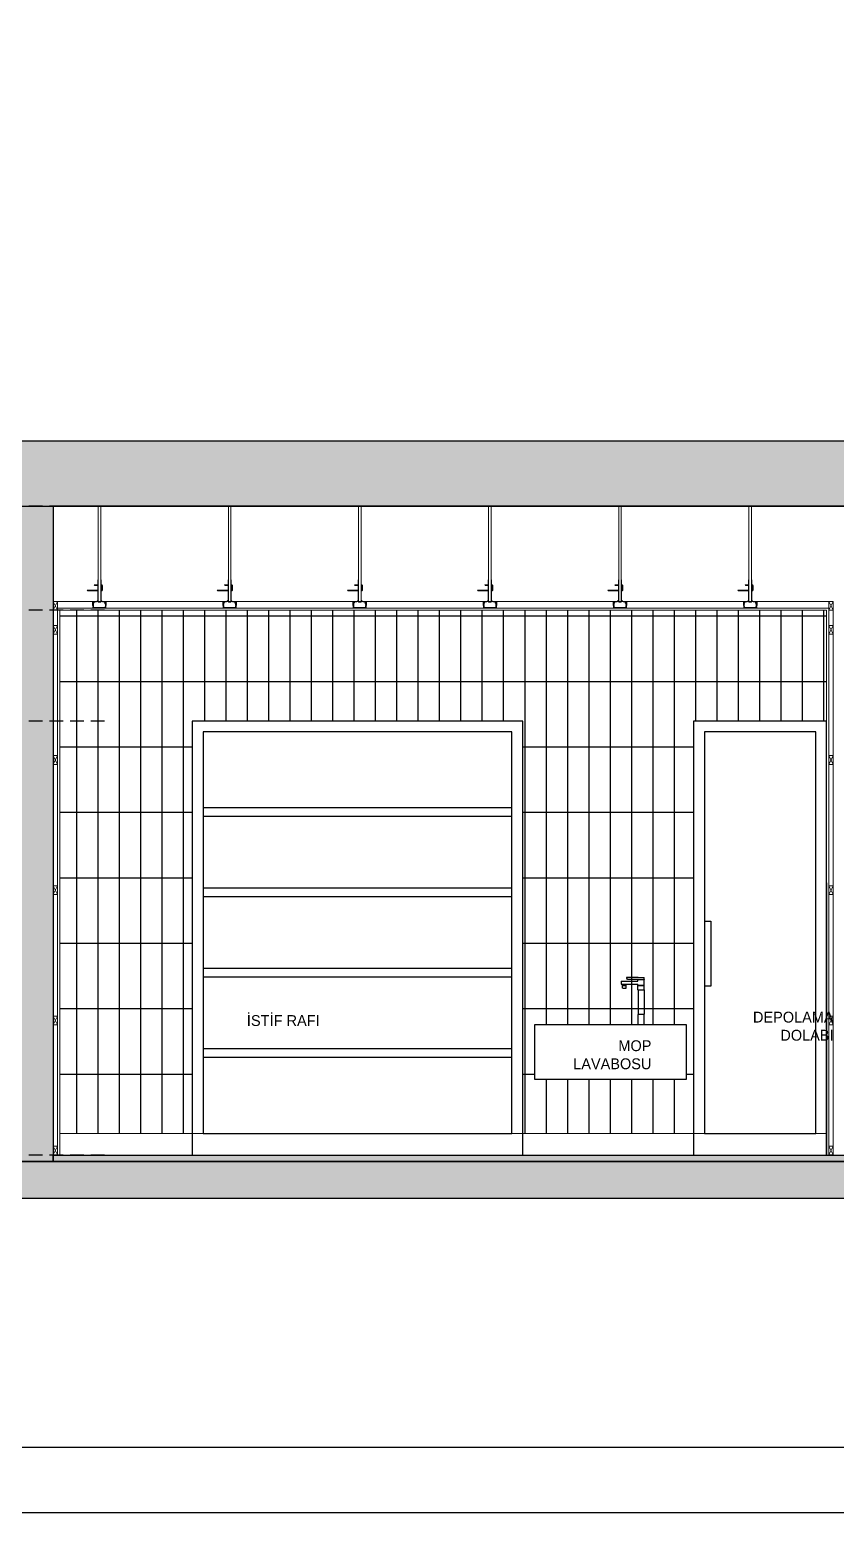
# Model space of a CAD drawing. Header units: millimetres. Extents: x 106699 to 122058, y 158555 to 162844.
# Drawn here: x 107074 to 107446, y 159502 to 160185 of the extents above; entities that cross this region are included whole.
import ezdxf

# ---------------------------------------------------------------- set-up
doc = ezdxf.new("R2010")
doc.units = ezdxf.units.MM
doc.linetypes.add('$0$3+1 daire1$0$HIDDEN', pattern=[9.525, 6.35, -3.175])
for name, color, linetype, lineweight in [('0-LNS-VLG', 9, 'Continuous', 0), ('2-SPS-ALC', 3, 'Continuous', 0), ('300_Z4_STR_F03$0$AUDIT_D_220920114151-103', 251, 'Continuous', 5), ('ahsap kesit on', 40, 'Continuous', 20), ('G-ANNO-SCHD', 231, 'Continuous', 9), ('no3_kutuprofil kesit', 74, 'Continuous', 18), ('no3_yazı tefriş', 152, 'Continuous', 0)]:
    doc.layers.add(name, color=color, linetype=linetype, lineweight=lineweight)
for name, color, linetype in [('2-SPC-STC-AsmaTavan', 3, 'Continuous'), ('300_Z4_STR_F03$0$2-SPS-RCN', 2, 'Continuous'), ('S2000-002 Çizgi', 7, 'Continuous')]:
    doc.layers.add(name, color=color, linetype=linetype)
doc.layers.add('area', color=200, linetype='Continuous', plot=False)
doc.styles.get("Standard").update_dxf_attribs({"font": 'arial.ttf'})

# ---------------------------------------------------------------- blocks, each defined once
blk = doc.blocks.new('Layout1')
at = {"layer": 'area'}
for points in [[(0, 1485), (0, 0), (2100, 0), (2100, 1485)], [(25.54, 1459.46), (25.54, 25.54), (2074.46, 25.54), (2074.46, 1459.46)]]:
    blk.add_lwpolyline(points, close=True, dxfattribs=at)
blk = doc.blocks.new('*U66')
at = {"layer": '2-SPS-ALC'}
h = blk.add_hatch(color=256, dxfattribs=at)
h.dxf.hatch_style = 1
edge = h.paths.add_edge_path()
edge.add_arc((2.7, 2.4), 0.1, 0, 180, ccw=False)
edge.add_line((2.8, 2.4), (2.8, 2.26))
edge.add_arc((2.78, 2.26), 0.025, -60, 0, ccw=False)
edge.add_arc((2.9, 2.04), 0.225, 120, 240)
edge.add_arc((2.78, 1.82), 0.025, 0, 60, ccw=False)
edge.add_line((2.8, 1.82), (2.8, 1.59))
edge.add_arc((2.78, 1.59), 0.025, 300, 360, ccw=False)
edge.add_arc((2.9, 1.37), 0.225, 120, 240)
edge.add_arc((2.78, 1.15), 0.025, 0, 60, ccw=False)
edge.add_line((2.8, 1.15), (2.8, 0.92))
edge.add_arc((2.78, 0.92), 0.025, -60, 0, ccw=False)
edge.add_arc((2.9, 0.7), 0.225, 120, 240)
edge.add_arc((2.78, 0.48), 0.025, 0, 60, ccw=False)
edge.add_line((2.8, 0.48), (2.8, 0.23))
edge.add_arc((2.78, 0.23), 0.025, -90, 0, ccw=False)
edge.add_line((2.78, 0.2), (2.21, 0.2))
edge.add_arc((2.21, 0.23), 0.025, 214.38843, 270, ccw=False)
edge.add_arc((2.01, 0.08), 0.225, 34.38843, 90)
edge.add_line((2.01, 0.31), (1.66, 0.31))
edge.add_arc((1.66, 0.08), 0.225, 90, 145.61157)
edge.add_arc((1.45, 0.23), 0.025, 270, 325.61157, ccw=False)
edge.add_line((1.45, 0.2), (0.22, 0.2))
edge.add_arc((0.22, 0.23), 0.025, 210, 270, ccw=False)
edge.add_arc((0, 0.1), 0.225, 30, 150)
edge.add_arc((-0.22, 0.23), 0.025, 270, 330, ccw=False)
edge.add_line((-0.22, 0.2), (-1.45, 0.2))
edge.add_arc((-1.45, 0.23), 0.025, 214.38843, 270, ccw=False)
edge.add_arc((-1.66, 0.08), 0.225, 34.38843, 90)
edge.add_line((-1.66, 0.31), (-2.01, 0.31))
edge.add_arc((-2.01, 0.08), 0.225, 90, 145.61157)
edge.add_arc((-2.21, 0.23), 0.025, 270, 325.61157, ccw=False)
edge.add_line((-2.21, 0.2), (-2.78, 0.2))
edge.add_arc((-2.78, 0.23), 0.025, 180, 270, ccw=False)
edge.add_line((-2.8, 0.23), (-2.8, 0.48))
edge.add_arc((-2.78, 0.48), 0.025, 120, 180, ccw=False)
edge.add_arc((-2.9, 0.7), 0.225, 300, 420)
edge.add_arc((-2.78, 0.92), 0.025, 180, 240, ccw=False)
edge.add_line((-2.8, 0.92), (-2.8, 1.15))
edge.add_arc((-2.78, 1.15), 0.025, 120, 180, ccw=False)
edge.add_arc((-2.9, 1.37), 0.225, 300, 420)
edge.add_arc((-2.78, 1.59), 0.025, 180, 240, ccw=False)
edge.add_line((-2.8, 1.59), (-2.8, 1.82))
edge.add_arc((-2.78, 1.82), 0.025, 120, 180, ccw=False)
edge.add_arc((-2.9, 2.04), 0.225, 300, 420)
edge.add_arc((-2.78, 2.26), 0.025, 180, 240, ccw=False)
edge.add_line((-2.8, 2.26), (-2.8, 2.4))
edge.add_arc((-2.7, 2.4), 0.1, 0, 180, ccw=False)
edge.add_line((-2.6, 2.4), (-2.4, 2.4))
edge.add_arc((-2.7, 2.4), 0.3, 0, 180)
edge.add_line((-3, 2.4), (-3, 2.26))
edge.add_arc((-2.78, 2.26), 0.225, 180, 240)
edge.add_arc((-2.9, 2.04), 0.025, -60, 60, ccw=False)
edge.add_arc((-2.78, 1.82), 0.225, 120, 180)
edge.add_line((-3, 1.82), (-3, 1.59))
edge.add_arc((-2.78, 1.59), 0.225, 180, 240)
edge.add_arc((-2.9, 1.37), 0.025, -60, 60, ccw=False)
edge.add_arc((-2.78, 1.15), 0.225, 120, 180)
edge.add_line((-3, 1.15), (-3, 0.92))
edge.add_arc((-2.78, 0.92), 0.225, 180, 240)
edge.add_arc((-2.9, 0.7), 0.025, -60, 60, ccw=False)
edge.add_arc((-2.78, 0.48), 0.225, 120, 180)
edge.add_line((-3, 0.48), (-3, 0.23))
edge.add_arc((-2.78, 0.23), 0.225, 180, 270)
edge.add_line((-2.78, 0), (-2.21, 0))
edge.add_arc((-2.21, 0.23), 0.225, 270, 325.61157)
edge.add_arc((-2.01, 0.08), 0.025, 90, 145.61157, ccw=False)
edge.add_line((-2.01, 0.11), (-1.66, 0.11))
edge.add_arc((-1.66, 0.08), 0.025, 34.38843, 90, ccw=False)
edge.add_arc((-1.45, 0.23), 0.225, 214.38843, 270)
edge.add_line((-1.45, 0), (-0.22, 0))
edge.add_arc((-0.22, 0.23), 0.225, 270, 330)
edge.add_arc((0, 0.1), 0.025, 30, 150, ccw=False)
edge.add_arc((0.22, 0.23), 0.225, 210, 270)
edge.add_line((0.22, 0), (1.45, 0))
edge.add_arc((1.45, 0.23), 0.225, 270, 325.61157)
edge.add_arc((1.66, 0.08), 0.025, 90, 145.61157, ccw=False)
edge.add_line((1.66, 0.11), (2.01, 0.11))
edge.add_arc((2.01, 0.08), 0.025, 34.38843, 90, ccw=False)
edge.add_arc((2.21, 0.23), 0.225, 214.38843, 270)
edge.add_line((2.21, 0), (2.78, 0))
edge.add_arc((2.78, 0.23), 0.225, 270, 360)
edge.add_line((3, 0.23), (3, 0.48))
edge.add_arc((2.78, 0.48), 0.225, 360, 420)
edge.add_arc((2.9, 0.7), 0.025, 120, 240, ccw=False)
edge.add_arc((2.78, 0.92), 0.225, 300, 360)
edge.add_line((3, 0.92), (3, 1.15))
edge.add_arc((2.78, 1.15), 0.225, 0, 60)
edge.add_arc((2.9, 1.37), 0.025, 120, 240, ccw=False)
edge.add_arc((2.78, 1.59), 0.225, 300, 360)
edge.add_line((3, 1.59), (3, 1.82))
edge.add_arc((2.78, 1.82), 0.225, 360, 420)
edge.add_arc((2.9, 2.04), 0.025, 120, 240, ccw=False)
edge.add_arc((2.78, 2.26), 0.225, 300, 360)
edge.add_line((3, 2.26), (3, 2.4))
edge.add_arc((2.7, 2.4), 0.3, 360, 540)
edge.add_arc((2.5, 2.4), 0.1, 180, 360)
at = {"layer": '0-LNS-VLG'}
for p, q in [((-0.58, 46.94), (-0.58, 2.73)), ((0.58, 46.94), (0.58, 2.73)), ((-0.73, 13.03), (-0.62, 13.03)), ((-0.62, 13.03), (-0.58, 13.03)), ((0.58, 13.03), (0.63, 13.03)), ((0.63, 13.03), (0.73, 13.03)), ((-1.5, 2.86), (-1.5, 2.96)), ((-0.73, 3.97), (-0.62, 3.97)), ((-0.58, 2.73), (0.58, 2.73)), ((0.73, 3.97), (0.63, 3.97)), ((1.5, 2.86), (1.5, 2.96))]:
    blk.add_line(p, q, dxfattribs=at)
for points in [[(-0.73, 7.95), (-5.43, 7.95), (-5.67, 8.2), (-0.73, 8.2)], [(-0.73, 10.7), (-2.37, 10.7), (-2.13, 10.45), (-0.73, 10.45)]]:
    blk.add_lwpolyline(points, dxfattribs=at)
for points in [[(-3.05, 2.73), (-3.05, 1.15), (-3.15, 1.15), (-3.15, 2.73), (-3.15, 2.75, -0.414214), (-2.95, 2.95), (-1.59, 2.95, 0.102435), (-1.43, 2.98, 0.277557), (-0.73, 3.97), (-0.73, 13.03)], [(-0.62, 13.03), (-0.62, 3.97, -0.279244), (-1.39, 2.89, -0.102435), (-1.59, 2.85), (-2.95, 2.85, 0.414214), (-3.05, 2.75), (-3.05, 2.73)], [(0.63, 13.03), (0.63, 3.97, 0.279244), (1.39, 2.89, 0.102435), (1.59, 2.85), (2.95, 2.85, -0.414214), (3.05, 2.75), (3.05, 2.73), (3.05, 1.15), (3.15, 1.15), (3.15, 2.73), (3.15, 2.75, 0.414214), (2.95, 2.95), (1.59, 2.95, -0.102435), (1.43, 2.98, -0.277557), (0.73, 3.97), (0.73, 13.03)], [(0.73, 7.95), (0.83, 7.95, 0.414214), (1.33, 8.45), (1.33, 10.2, 0.414214), (0.83, 10.7), (0.73, 10.7)], [(0.73, 8.2), (0.83, 8.2, 0.414214), (1.08, 8.45), (1.08, 10.2, 0.414214), (0.83, 10.45), (0.73, 10.45)]]:
    blk.add_lwpolyline(points, format="xyb", dxfattribs=at)
at = {"layer": '2-SPS-ALC'}
blk.add_lwpolyline([(2.6, 2.4, -1), (2.8, 2.4), (2.8, 2.26, -0.267949), (2.79, 2.23, 0.57735), (2.79, 1.85, -0.267949), (2.8, 1.82), (2.8, 1.59, -0.267949), (2.79, 1.56, 0.57735), (2.79, 1.18, -0.267949), (2.8, 1.15), (2.8, 0.92, -0.267949), (2.79, 0.89, 0.57735), (2.79, 0.51, -0.267949), (2.8, 0.48), (2.8, 0.23, -0.414214), (2.78, 0.2), (2.21, 0.2, -0.247529), (2.19, 0.21, 0.247529), (2.01, 0.31), (1.66, 0.31, 0.247529), (1.47, 0.21, -0.247529), (1.45, 0.2), (0.22, 0.2, -0.267949), (0.19, 0.21, 0.57735), (-0.19, 0.21, -0.267949), (-0.22, 0.2), (-1.45, 0.2, -0.247529), (-1.47, 0.21, 0.247529), (-1.66, 0.31), (-2.01, 0.31, 0.247529), (-2.19, 0.21, -0.247529), (-2.21, 0.2), (-2.78, 0.2, -0.414214), (-2.8, 0.23), (-2.8, 0.48, -0.267949), (-2.79, 0.51, 0.57735), (-2.79, 0.89, -0.267949), (-2.8, 0.92), (-2.8, 1.15, -0.267949), (-2.79, 1.18, 0.57735), (-2.79, 1.56, -0.267949), (-2.8, 1.59), (-2.8, 1.82, -0.267949), (-2.79, 1.85, 0.57735), (-2.79, 2.23, -0.267949), (-2.8, 2.26), (-2.8, 2.4, -1), (-2.6, 2.4), (-2.4, 2.4, 1), (-3, 2.4), (-3, 2.26, 0.267949), (-2.89, 2.06, -0.57735), (-2.89, 2.02, 0.267949), (-3, 1.82), (-3, 1.59, 0.267949), (-2.89, 1.39, -0.57735), (-2.89, 1.35, 0.267949), (-3, 1.15), (-3, 0.92, 0.267949), (-2.89, 0.72, -0.57735), (-2.89, 0.68, 0.267949), (-3, 0.48), (-3, 0.23, 0.414214), (-2.78, 0), (-2.21, 0, 0.247529), (-2.03, 0.1, -0.247529), (-2.01, 0.11), (-1.66, 0.11, -0.247529), (-1.64, 0.1, 0.247529), (-1.45, 0), (-0.22, 0, 0.267949), (-0.02, 0.11, -0.57735), (0.02, 0.11, 0.267949), (0.22, 0), (1.45, 0, 0.247529), (1.64, 0.1, -0.247529), (1.66, 0.11), (2.01, 0.11, -0.247529), (2.03, 0.1, 0.247529), (2.21, 0), (2.78, 0, 0.414214), (3, 0.23), (3, 0.48, 0.267949), (2.89, 0.68, -0.57735), (2.89, 0.72, 0.267949), (3, 0.92), (3, 1.15, 0.267949), (2.89, 1.35, -0.57735), (2.89, 1.39, 0.267949), (3, 1.59), (3, 1.82, 0.267949), (2.89, 2.02, -0.57735), (2.89, 2.06, 0.267949), (3, 2.26), (3, 2.4, 1), (2.4, 2.4, 1)], format="xyb", close=True, dxfattribs=at)

msp = doc.modelspace()

# ---------------------------------------------------------------- hatches: boundary and pattern name
at = {"layer": '300_Z4_STR_F03$0$AUDIT_D_220920114151-103', "true_color": 0x303030}
h = msp.add_hatch(color=250, dxfattribs=at)
h.dxf.hatch_style = 1
h.paths.add_polyline_path([(107053.39, 159965.32), (108224.03, 159965.32), (108224.51, 159965.32), (108710.88, 159965.32), (108710.88, 159995.32), (107053.39, 159995.32)])
h.paths.add_polyline_path([(108729.4, 159646.32), (107474.03, 159646.32), (107474.03, 159646.32), (107414.03, 159646.32), (107414.03, 159646.32), (107184.03, 159646.32), (107144.03, 159646.32), (107053.39, 159646.32), (107053.39, 159663.32), (108729.4, 159663.32)])
h.paths.add_polyline_path([(108729.4, 159660.32), (109087.39, 159660.32), (109087.39, 159646.32), (108729.4, 159646.32)])
h = msp.add_hatch(color=250, dxfattribs=at)
h.dxf.hatch_style = 1
h.paths.add_polyline_path([(107084.66, 159965.32), (107084.66, 159663.32), (107053.39, 159663.32), (107053.39, 159965.32)])
at = {"layer": 'S2000-002 Çizgi', "true_color": 0x7a7a7a}
h = msp.add_hatch(dxfattribs=at)
h.set_pattern_fill('LINE', color=8, scale=9.5)
h.set_pattern_definition([(0, (-7412.203, -429.098), (0, 30.1625), [])])
h.paths.add_polyline_path([(107765.68, 159771.82), (107763.18, 159771.82), (107763.18, 159773.82), (107767.18, 159773.82), (107767.18, 159863.82), (107765.68, 159863.82), (107765.68, 159867.82), (107768.17, 159867.82), (107768.17, 159867.82), (107768.17, 159917.37), (107586.22, 159917.37), (107586.22, 159676.32), (107768.19, 159676.32), (107768.18, 159767.82), (107765.68, 159767.82)])
h.paths.add_polyline_path([(107586.22, 159917.37), (107576.22, 159917.37), (107576.22, 159676.32), (107586.22, 159676.32)])
h.paths.add_polyline_path([(107517.94, 159676.32), (107517.94, 159755.82), (107520.02, 159755.82), (107520.02, 159757.52), (107519.72, 159757.82), (107576.22, 159757.82), (107576.22, 159917.37), (107519.02, 159917.37), (107450.02, 159917.37), (107450.02, 159676.32)])
h.paths.add_polyline_path([(107376.54, 159726.32), (107376.54, 159701.32), (107306.54, 159701.32), (107306.54, 159726.32)])
h.paths.add_polyline_path([(107379.84, 159676.32), (107379.84, 159866.32), (107441.19, 159866.32), (107441.19, 159676.32), (107441.22, 159676.32), (107441.19, 159917.37), (107372.19, 159917.37), (107087.66, 159917.37), (107087.66, 159676.32), (107148.69, 159676.32), (107148.69, 159866.32), (107301.09, 159866.32), (107301.09, 159676.32)])
h = msp.add_hatch(dxfattribs=at)
h.set_pattern_fill('LINE', color=8, scale=3.1, angle=90)
h.set_pattern_definition([(90, (-7412.203, -79.098), (-9.8425, 6e-16), [])])
h.paths.add_polyline_path([(107765.68, 159771.82), (107763.18, 159771.82), (107763.18, 159773.82), (107767.18, 159773.82), (107767.18, 159863.82), (107765.68, 159863.82), (107765.68, 159867.82), (107768.17, 159867.82), (107768.17, 159867.82), (107768.17, 159917.37), (107586.22, 159917.37), (107586.22, 159676.32), (107768.19, 159676.32), (107768.18, 159767.82), (107765.68, 159767.82)])
h.paths.add_polyline_path([(107586.22, 159917.37), (107576.22, 159917.37), (107576.22, 159676.32), (107586.22, 159676.32)])
h.paths.add_polyline_path([(107517.94, 159676.32), (107517.94, 159755.82), (107520.02, 159755.82), (107520.02, 159757.52), (107519.72, 159757.82), (107576.22, 159757.82), (107576.22, 159917.37), (107519.02, 159917.37), (107450.02, 159917.37), (107450.02, 159676.32)])
h.paths.add_polyline_path([(107376.54, 159726.32), (107376.54, 159701.32), (107306.54, 159701.32), (107306.54, 159726.32)])
h.paths.add_polyline_path([(107379.84, 159676.32), (107379.84, 159866.32), (107441.19, 159866.32), (107441.19, 159676.32), (107441.22, 159676.32), (107441.19, 159917.37), (107372.19, 159917.37), (107087.66, 159917.37), (107087.66, 159676.32), (107148.69, 159676.32), (107148.69, 159866.32), (107301.09, 159866.32), (107301.09, 159676.32)])
h = msp.add_hatch(color=8, dxfattribs=at)
h.dxf.hatch_style = 1
h.paths.add_polyline_path([(108729.4, 159663.32), (108729.4, 159660.32), (109087.39, 159660.32), (109087.39, 159663.32)])
h.paths.add_polyline_path([(108698.4, 159666.32), (107084.66, 159666.32), (107084.66, 159663.32), (108698.4, 159663.32)])

# ---------------------------------------------------------------- linework, layer by layer
for p, q in [((107346.47, 159746.42, -0.03), (107346.46, 159746.41, -0.03)), ((107346.46, 159746.41, -0.03), (107346.46, 159746.39, -0.03)), ((107346.46, 159746.39, -0.03), (107346.46, 159745.19, -0.03)), ((107346.46, 159745.19, -0.03), (107346.46, 159745.18, -0.03)), ((107346.47, 159745.17, -0.03), (107346.46, 159745.18, -0.03)), ((107346.48, 159746.43, -0.03), (107346.47, 159746.42, -0.03)), ((107346.47, 159745.17, -0.03), (107346.48, 159745.16, -0.03)), ((107346.49, 159746.44, -0.03), (107346.48, 159746.43, -0.03)), ((107346.48, 159745.16, -0.03), (107346.49, 159745.15, -0.03)), ((107346.5, 159746.44, -0.03), (107346.49, 159746.44, -0.03)), ((107346.49, 159745.15, -0.03), (107346.5, 159745.15, -0.03)), ((107346.51, 159746.44, -0.03), (107346.5, 159746.44, -0.03)), ((107346.5, 159745.15, -0.03), (107346.51, 159745.14, -0.03)), ((107346.51, 159746.44, -0.03), (107354.18, 159746.44, -0.03)), ((107346.51, 159745.14, -0.03), (107347.36, 159745.14, -0.03)), ((107347.15, 159744.74, -0.03), (107347.16, 159744.75, -0.03)), ((107347.15, 159744.48, -0.03), (107347.15, 159744.74, -0.03)), ((107347.16, 159744.48, -0.03), (107347.15, 159744.48, -0.03)), ((107347.15, 159744.43, -0.03), (107347.16, 159744.43, -0.03)), ((107347.15, 159743.28, -0.03), (107347.15, 159744.43, -0.03)), ((107347.16, 159744.76, -0.03), (107347.17, 159744.77, -0.03)), ((107347.16, 159744.76, -0.03), (107347.16, 159744.76, -0.03)), ((107347.16, 159744.75, -0.03), (107347.16, 159744.76, -0.03)), ((107347.17, 159744.47, -0.03), (107347.16, 159744.48, -0.03)), ((107347.16, 159744.43, -0.03), (107347.17, 159744.43, -0.03)), ((107347.17, 159744.77, -0.03), (107347.17, 159744.78, -0.03)), ((107347.17, 159744.78, -0.03), (107347.18, 159744.78, -0.03)), ((107347.18, 159744.47, -0.03), (107347.17, 159744.47, -0.03)), ((107347.17, 159744.43, -0.03), (107347.18, 159744.44, -0.03)), ((107347.18, 159744.78, -0.03), (107347.19, 159744.79, -0.03)), ((107347.21, 159744.48, -0.03), (107347.18, 159744.47, -0.03)), ((107347.18, 159744.46, -0.03), (107347.18, 159744.47, -0.03)), ((107347.18, 159744.45, -0.03), (107347.18, 159744.46, -0.03)), ((107347.18, 159744.46, -0.03), (107347.18, 159744.46, -0.03)), ((107347.18, 159744.45, -0.03), (107347.18, 159744.45, -0.03)), ((107347.18, 159744.44, -0.03), (107347.18, 159744.45, -0.03)), ((107347.18, 159744.44, -0.03), (107347.18, 159744.44, -0.03)), ((107347.21, 159744.43, -0.03), (107347.18, 159744.44, -0.03)), ((107347.19, 159744.79, -0.03), (107347.2, 159744.79, -0.03)), ((107347.2, 159744.79, -0.03), (107347.21, 159744.8, -0.03)), ((107347.21, 159744.8, -0.03), (107347.22, 159744.8, -0.03)), ((107347.54, 159744.48, -0.03), (107347.21, 159744.48, -0.03)), ((107347.21, 159744.43, -0.03), (107347.54, 159744.43, -0.03)), ((107347.22, 159744.8, -0.03), (107347.23, 159744.8, -0.03)), ((107347.23, 159744.8, -0.03), (107347.24, 159744.8, -0.03)), ((107347.38, 159744.8, -0.03), (107347.24, 159744.8, -0.03)), ((107347.36, 159745.14, -0.03), (107347.37, 159745.14, -0.03)), ((107347.37, 159745.14, -0.03), (107347.39, 159745.14, -0.03)), ((107347.37, 159745.14, -0.03), (107347.4, 159745.14, -0.03)), ((107347.38, 159744.8, -0.03), (107347.39, 159744.8, -0.03)), ((107347.38, 159744.8, -0.03), (107347.38, 159744.8, -0.03)), ((107347.4, 159745.13, -0.03), (107347.39, 159745.14, -0.03)), ((107347.39, 159744.8, -0.03), (107347.4, 159744.81, -0.03)), ((107347.4, 159745.14, -0.03), (107348.47, 159745.14, -0.03)), ((107347.41, 159745.12, -0.03), (107347.4, 159745.13, -0.03)), ((107347.4, 159744.81, -0.03), (107347.41, 159744.81, -0.03)), ((107347.4, 159744.81, -0.03), (107347.4, 159744.81, -0.03)), ((107347.41, 159745.12, -0.03), (107347.42, 159745.11, -0.03)), ((107347.41, 159744.82, -0.03), (107347.41, 159744.82, -0.03)), ((107347.41, 159744.82, -0.03), (107347.42, 159744.82, -0.03)), ((107347.41, 159744.81, -0.03), (107347.41, 159744.82, -0.03)), ((107347.42, 159745.11, -0.03), (107347.42, 159745.1, -0.03)), ((107347.42, 159744.84, -0.03), (107347.42, 159745.1, -0.03)), ((107347.42, 159744.83, -0.03), (107347.42, 159744.84, -0.03)), ((107347.42, 159744.82, -0.03), (107347.42, 159744.83, -0.03)), ((107347.42, 159744.83, -0.03), (107347.42, 159744.83, -0.03)), ((107347.54, 159744.48, -0.03), (107348.33, 159744.48, -0.03)), ((107348.33, 159744.43, -0.03), (107347.54, 159744.43, -0.03)), ((107348.33, 159744.48, -0.03), (107348.66, 159744.48, -0.03)), ((107348.33, 159744.43, -0.03), (107348.66, 159744.43, -0.03)), ((107348.46, 159745.13, -0.03), (107348.45, 159745.12, -0.03)), ((107348.45, 159745.12, -0.03), (107348.45, 159745.11, -0.03)), ((107348.45, 159745.11, -0.03), (107348.45, 159745.1, -0.03)), ((107348.45, 159744.84, -0.03), (107348.45, 159745.1, -0.03)), ((107348.45, 159744.83, -0.03), (107348.45, 159744.84, -0.03)), ((107348.45, 159744.82, -0.03), (107348.45, 159744.83, -0.03)), ((107348.45, 159744.83, -0.03), (107348.45, 159744.83, -0.03)), ((107348.46, 159744.81, -0.03), (107348.45, 159744.82, -0.03)), ((107348.45, 159744.82, -0.03), (107348.45, 159744.82, -0.03)), ((107348.45, 159744.82, -0.03), (107348.45, 159744.82, -0.03)), ((107348.47, 159745.14, -0.03), (107348.46, 159745.13, -0.03)), ((107348.46, 159744.81, -0.03), (107348.46, 159744.81, -0.03)), ((107348.47, 159744.81, -0.03), (107348.46, 159744.81, -0.03)), ((107348.49, 159745.14, -0.03), (107348.47, 159745.14, -0.03)), ((107348.47, 159745.14, -0.03), (107348.49, 159745.14, -0.03)), ((107348.47, 159744.8, -0.03), (107348.47, 159744.81, -0.03)), ((107348.48, 159744.8, -0.03), (107348.47, 159744.8, -0.03)), ((107348.49, 159744.8, -0.03), (107348.48, 159744.8, -0.03)), ((107348.5, 159745.14, -0.03), (107348.49, 159745.14, -0.03)), ((107348.49, 159744.8, -0.03), (107348.49, 159744.8, -0.03)), ((107348.62, 159744.8, -0.03), (107348.49, 159744.8, -0.03)), ((107348.5, 159745.14, -0.03), (107354.18, 159745.14, -0.03)), ((107348.64, 159744.8, -0.03), (107348.62, 159744.8, -0.03)), ((107348.65, 159744.8, -0.03), (107348.64, 159744.8, -0.03)), ((107348.66, 159744.8, -0.03), (107348.65, 159744.8, -0.03)), ((107348.67, 159744.79, -0.03), (107348.66, 159744.8, -0.03)), ((107348.69, 159744.47, -0.03), (107348.66, 159744.48, -0.03)), ((107348.66, 159744.43, -0.03), (107348.69, 159744.44, -0.03)), ((107348.68, 159744.79, -0.03), (107348.67, 159744.79, -0.03)), ((107348.68, 159744.78, -0.03), (107348.68, 159744.79, -0.03)), ((107348.69, 159744.78, -0.03), (107348.68, 159744.78, -0.03)), ((107348.68, 159744.46, -0.03), (107348.69, 159744.47, -0.03)), ((107348.68, 159744.45, -0.03), (107348.68, 159744.46, -0.03)), ((107348.68, 159744.46, -0.03), (107348.68, 159744.46, -0.03)), ((107348.68, 159744.45, -0.03), (107348.68, 159744.45, -0.03)), ((107348.68, 159744.44, -0.03), (107348.68, 159744.45, -0.03)), ((107348.69, 159744.44, -0.03), (107348.68, 159744.44, -0.03)), ((107348.7, 159744.77, -0.03), (107348.69, 159744.78, -0.03)), ((107348.69, 159744.47, -0.03), (107348.7, 159744.48, -0.03)), ((107348.69, 159744.47, -0.03), (107348.69, 159744.47, -0.03)), ((107348.69, 159744.43, -0.03), (107348.69, 159744.44, -0.03)), ((107348.7, 159744.43, -0.03), (107348.69, 159744.43, -0.03)), ((107348.7, 159744.76, -0.03), (107348.7, 159744.77, -0.03)), ((107348.71, 159744.76, -0.03), (107348.7, 159744.76, -0.03)), ((107348.7, 159744.48, -0.03), (107348.71, 159744.48, -0.03)), ((107348.71, 159744.43, -0.03), (107348.7, 159744.43, -0.03)), ((107348.71, 159744.75, -0.03), (107348.71, 159744.76, -0.03)), ((107348.71, 159744.74, -0.03), (107348.71, 159744.75, -0.03)), ((107348.71, 159744.48, -0.03), (107348.71, 159744.74, -0.03)), ((107348.71, 159743.28, -0.03), (107348.71, 159744.43, -0.03)), ((107348.89, 159748.11, -0.03), (107348.88, 159748.1, -0.03)), ((107348.88, 159748.1, -0.03), (107348.88, 159748.08, -0.03)), ((107348.88, 159748.08, -0.03), (107348.88, 159747.79, -0.03)), ((107348.88, 159747.78, -0.03), (107348.88, 159747.79, -0.03)), ((107348.88, 159747.78, -0.03), (107348.89, 159747.76, -0.03)), ((107348.9, 159748.13, -0.03), (107348.89, 159748.12, -0.03)), ((107348.89, 159748.12, -0.03), (107348.89, 159748.11, -0.03)), ((107348.89, 159747.75, -0.03), (107348.89, 159747.76, -0.03)), ((107348.89, 159747.75, -0.03), (107348.9, 159747.72, -0.03)), ((107348.92, 159748.13, -0.03), (107348.9, 159748.13, -0.03)), ((107348.9, 159747.72, -0.03), (107348.91, 159747.71, -0.03)), ((107348.91, 159747.71, -0.03), (107348.93, 159747.69, -0.03)), ((107348.93, 159748.13, -0.03), (107348.92, 159748.13, -0.03)), ((107354.27, 159748.13, -0.03), (107348.93, 159748.13, -0.03)), ((107348.94, 159747.68, -0.03), (107348.93, 159747.69, -0.03)), ((107348.94, 159747.68, -0.03), (107348.97, 159747.66, -0.03)), ((107348.97, 159747.66, -0.03), (107349, 159747.64, -0.03)), ((107349, 159747.64, -0.03), (107349.42, 159747.38, -0.03)), ((107349.43, 159747.37, -0.03), (107349.42, 159747.38, -0.03)), ((107349.46, 159747.36, -0.03), (107349.43, 159747.37, -0.03)), ((107349.48, 159747.35, -0.03), (107349.46, 159747.36, -0.03)), ((107349.51, 159747.34, -0.03), (107349.48, 159747.35, -0.03)), ((107349.54, 159747.33, -0.03), (107349.51, 159747.34, -0.03)), ((107349.57, 159747.32, -0.03), (107349.54, 159747.33, -0.03)), ((107349.58, 159747.32, -0.03), (107349.57, 159747.32, -0.03)), ((107349.61, 159747.32, -0.03), (107349.58, 159747.32, -0.03)), ((107349.61, 159747.32, -0.03), (107354.23, 159747.32, -0.03)), ((107354.2, 159746.44, -0.03), (107354.18, 159746.44, -0.03)), ((107354.2, 159745.14, -0.03), (107354.18, 159745.14, -0.03)), ((107354.21, 159746.45, -0.03), (107354.2, 159746.44, -0.03)), ((107354.21, 159745.14, -0.03), (107354.2, 159745.14, -0.03)), ((107354.22, 159746.46, -0.03), (107354.21, 159746.45, -0.03)), ((107354.21, 159745.14, -0.03), (107354.22, 159745.13, -0.03)), ((107354.23, 159746.47, -0.03), (107354.22, 159746.46, -0.03)), ((107354.22, 159745.13, -0.03), (107354.23, 159745.12, -0.03)), ((107354.23, 159747.19, -0.03), (107354.23, 159747.32, -0.03)), ((107354.23, 159747.19, -0.03), (107354.23, 159747.18, -0.03)), ((107354.23, 159747.18, -0.03), (107354.24, 159747.17, -0.03)), ((107354.23, 159747.07, -0.03), (107354.24, 159747.08, -0.03)), ((107354.23, 159747.06, -0.03), (107354.23, 159747.07, -0.03)), ((107354.23, 159746.49, -0.03), (107354.23, 159747.06, -0.03)), ((107354.23, 159746.49, -0.03), (107354.23, 159746.48, -0.03)), ((107354.23, 159746.48, -0.03), (107354.23, 159746.47, -0.03)), ((107354.23, 159745.11, -0.03), (107354.23, 159745.12, -0.03)), ((107354.23, 159745.11, -0.03), (107354.23, 159745.1, -0.03)), ((107354.23, 159744.53, -0.03), (107354.23, 159745.1, -0.03)), ((107354.23, 159744.53, -0.03), (107354.23, 159744.52, -0.03)), ((107354.23, 159744.52, -0.03), (107354.24, 159744.51, -0.03)), ((107354.24, 159744.42, -0.03), (107354.23, 159744.41, -0.03)), ((107354.23, 159744.41, -0.03), (107354.23, 159744.39, -0.03)), ((107354.23, 159742.43, -0.03), (107354.23, 159744.39, -0.03)), ((107354.24, 159747.17, -0.03), (107354.25, 159747.16, -0.03)), ((107354.25, 159747.09, -0.03), (107354.24, 159747.08, -0.03)), ((107354.25, 159744.5, -0.03), (107354.24, 159744.51, -0.03)), ((107354.25, 159744.43, -0.03), (107354.24, 159744.42, -0.03)), ((107354.26, 159747.15, -0.03), (107354.25, 159747.16, -0.03)), ((107354.26, 159747.1, -0.03), (107354.25, 159747.09, -0.03)), ((107354.26, 159744.49, -0.03), (107354.25, 159744.5, -0.03)), ((107354.26, 159744.44, -0.03), (107354.25, 159744.43, -0.03)), ((107354.27, 159747.14, -0.03), (107354.26, 159747.15, -0.03)), ((107354.27, 159747.1, -0.03), (107354.26, 159747.1, -0.03)), ((107354.27, 159744.48, -0.03), (107354.26, 159744.49, -0.03)), ((107354.27, 159744.44, -0.03), (107354.26, 159744.44, -0.03)), ((107354.27, 159748.13, -0.03), (107357.08, 159748.13, -0.03)), ((107354.28, 159747.14, -0.03), (107354.27, 159747.14, -0.03)), ((107354.28, 159747.1, -0.03), (107354.27, 159747.1, -0.03)), ((107354.28, 159744.48, -0.03), (107354.27, 159744.48, -0.03)), ((107354.28, 159744.44, -0.03), (107354.27, 159744.44, -0.03)), ((107354.31, 159747.14, -0.03), (107354.28, 159747.14, -0.03)), ((107354.31, 159747.1, -0.03), (107354.28, 159747.1, -0.03)), ((107354.28, 159744.48, -0.03), (107354.31, 159744.48, -0.03)), ((107354.31, 159744.44, -0.03), (107354.28, 159744.44, -0.03)), ((107354.31, 159747.1, -0.03), (107354.31, 159747.14, -0.03)), ((107357.06, 159747.14, -0.03), (107354.31, 159747.14, -0.03)), ((107357.06, 159747.1, -0.03), (107354.31, 159747.1, -0.03)), ((107354.31, 159744.44, -0.03), (107354.31, 159744.48, -0.03)), ((107357.06, 159744.48, -0.03), (107354.31, 159744.48, -0.03)), ((107354.31, 159744.44, -0.03), (107357.06, 159744.44, -0.03)), ((107357.06, 159747.1, -0.03), (107357.06, 159747.14, -0.03)), ((107357.06, 159747.14, -0.03), (107357.08, 159747.14, -0.03)), ((107357.08, 159747.1, -0.03), (107357.06, 159747.1, -0.03)), ((107357.06, 159744.44, -0.03), (107357.06, 159744.48, -0.03)), ((107357.06, 159744.48, -0.03), (107357.08, 159744.48, -0.03)), ((107357.08, 159744.44, -0.03), (107357.06, 159744.44, -0.03)), ((107357.08, 159748.13, -0.03), (107357.1, 159748.13, -0.03)), ((107357.1, 159747.14, -0.03), (107357.08, 159747.14, -0.03)), ((107357.1, 159747.1, -0.03), (107357.08, 159747.1, -0.03)), ((107357.1, 159744.48, -0.03), (107357.08, 159744.48, -0.03)), ((107357.08, 159744.44, -0.03), (107357.1, 159744.44, -0.03)), ((107357.11, 159748.13, -0.03), (107357.1, 159748.13, -0.03)), ((107357.11, 159747.15, -0.03), (107357.1, 159747.14, -0.03)), ((107357.1, 159747.1, -0.03), (107357.11, 159747.1, -0.03)), ((107357.1, 159744.48, -0.03), (107357.11, 159744.49, -0.03)), ((107357.1, 159744.44, -0.03), (107357.11, 159744.44, -0.03)), ((107357.11, 159748.13, -0.03), (107357.12, 159748.12, -0.03)), ((107357.12, 159747.16, -0.03), (107357.11, 159747.15, -0.03)), ((107357.12, 159747.09, -0.03), (107357.11, 159747.1, -0.03)), ((107357.11, 159744.49, -0.03), (107357.12, 159744.5, -0.03)), ((107357.11, 159744.44, -0.03), (107357.12, 159744.43, -0.03)), ((107357.12, 159748.12, -0.03), (107357.13, 159748.11, -0.03)), ((107357.13, 159747.17, -0.03), (107357.12, 159747.16, -0.03)), ((107357.13, 159747.08, -0.03), (107357.12, 159747.09, -0.03)), ((107357.13, 159744.51, -0.03), (107357.12, 159744.5, -0.03)), ((107357.12, 159744.43, -0.03), (107357.13, 159744.42, -0.03)), ((107357.13, 159748.11, -0.03), (107357.13, 159748.1, -0.03)), ((107357.13, 159748.08, -0.03), (107357.13, 159748.1, -0.03)), ((107357.13, 159747.19, -0.03), (107357.13, 159748.08, -0.03)), ((107357.13, 159747.19, -0.03), (107357.13, 159747.18, -0.03)), ((107357.13, 159747.18, -0.03), (107357.13, 159747.17, -0.03)), ((107357.13, 159747.07, -0.03), (107357.13, 159747.08, -0.03)), ((107357.13, 159747.07, -0.03), (107357.13, 159747.06, -0.03)), ((107357.13, 159744.53, -0.03), (107357.13, 159747.06, -0.03)), ((107357.13, 159744.52, -0.03), (107357.13, 159744.53, -0.03)), ((107357.13, 159744.52, -0.03), (107357.13, 159744.51, -0.03)), ((107357.13, 159744.42, -0.03), (107357.13, 159744.41, -0.03)), ((107357.13, 159744.39, -0.03), (107357.13, 159744.41, -0.03)), ((107357.13, 159742.43, -0.03), (107357.13, 159744.39, -0.03)), ((107347.16, 159743.27, -0.03), (107347.15, 159743.28, -0.03)), ((107347.16, 159743.26, -0.03), (107347.16, 159743.27, -0.03)), ((107347.16, 159743.25, -0.03), (107347.16, 159743.26, -0.03)), ((107347.17, 159743.24, -0.03), (107347.16, 159743.25, -0.03)), ((107347.18, 159743.23, -0.03), (107347.17, 159743.24, -0.03)), ((107347.19, 159743.22, -0.03), (107347.18, 159743.23, -0.03)), ((107347.2, 159743.22, -0.03), (107347.19, 159743.22, -0.03)), ((107347.21, 159743.21, -0.03), (107347.2, 159743.22, -0.03)), ((107347.23, 159743.2, -0.03), (107347.21, 159743.21, -0.03)), ((107347.24, 159743.2, -0.03), (107347.23, 159743.2, -0.03)), ((107347.26, 159743.2, -0.03), (107347.24, 159743.2, -0.03)), ((107347.27, 159743.2, -0.03), (107347.26, 159743.2, -0.03)), ((107347.27, 159743.2, -0.03), (107347.47, 159743.2, -0.03)), ((107347.47, 159743.2, -0.03), (107348.39, 159743.2, -0.03)), ((107348.39, 159743.2, -0.03), (107348.59, 159743.2, -0.03)), ((107348.59, 159743.2, -0.03), (107348.61, 159743.2, -0.03)), ((107348.61, 159743.2, -0.03), (107348.62, 159743.2, -0.03)), ((107348.62, 159743.2, -0.03), (107348.64, 159743.2, -0.03)), ((107348.64, 159743.2, -0.03), (107348.65, 159743.21, -0.03)), ((107348.65, 159743.21, -0.03), (107348.66, 159743.22, -0.03)), ((107348.66, 159743.22, -0.03), (107348.67, 159743.22, -0.03)), ((107348.67, 159743.22, -0.03), (107348.68, 159743.23, -0.03)), ((107348.68, 159743.23, -0.03), (107348.69, 159743.24, -0.03)), ((107348.69, 159743.24, -0.03), (107348.7, 159743.25, -0.03)), ((107348.7, 159743.25, -0.03), (107348.71, 159743.26, -0.03)), ((107348.71, 159743.27, -0.03), (107348.71, 159743.28, -0.03)), ((107348.71, 159743.26, -0.03), (107348.71, 159743.27, -0.03)), ((107354.23, 159742.43, -0.03), (107354.23, 159742.41, -0.03)), ((107354.23, 159742.41, -0.03), (107354.24, 159742.4, -0.03)), ((107354.25, 159742.39, -0.03), (107354.24, 159742.4, -0.03)), ((107354.26, 159742.38, -0.03), (107354.25, 159742.39, -0.03)), ((107354.25, 159742.3, -0.03), (107354.26, 159742.31, -0.03)), ((107354.25, 159742.29, -0.03), (107354.25, 159742.3, -0.03)), ((107354.25, 159742.29, -0.03), (107354.25, 159736.07, -0.03)), ((107354.27, 159742.38, -0.03), (107354.26, 159742.38, -0.03)), ((107354.26, 159742.31, -0.03), (107354.27, 159742.32, -0.03)), ((107354.28, 159742.38, -0.03), (107354.27, 159742.38, -0.03)), ((107354.27, 159742.32, -0.03), (107354.28, 159742.33, -0.03)), ((107354.28, 159742.38, -0.03), (107354.31, 159742.38, -0.03)), ((107354.28, 159742.33, -0.03), (107354.29, 159742.34, -0.03)), ((107354.28, 159742.34, -0.03), (107354.29, 159742.34, -0.03)), ((107354.29, 159742.34, -0.03), (107354.3, 159742.34, -0.03)), ((107354.3, 159742.34, -0.03), (107354.31, 159742.34, -0.03)), ((107354.31, 159742.34, -0.03), (107354.31, 159742.38, -0.03)), ((107357.06, 159742.38, -0.03), (107354.31, 159742.38, -0.03)), ((107357.06, 159742.34, -0.03), (107354.31, 159742.34, -0.03)), ((107357.06, 159742.34, -0.03), (107357.06, 159742.38, -0.03)), ((107357.08, 159742.38, -0.03), (107357.06, 159742.38, -0.03)), ((107357.06, 159742.34, -0.03), (107357.11, 159742.34, -0.03)), ((107357.1, 159742.38, -0.03), (107357.08, 159742.38, -0.03)), ((107357.11, 159742.38, -0.03), (107357.1, 159742.38, -0.03)), ((107357.12, 159742.39, -0.03), (107357.11, 159742.38, -0.03)), ((107357.12, 159742.34, -0.03), (107357.11, 159742.34, -0.03)), ((107357.13, 159742.4, -0.03), (107357.12, 159742.39, -0.03)), ((107357.12, 159742.34, -0.03), (107357.13, 159742.33, -0.03)), ((107357.13, 159742.43, -0.03), (107357.13, 159742.41, -0.03)), ((107357.13, 159742.41, -0.03), (107357.13, 159742.4, -0.03)), ((107357.14, 159742.32, -0.03), (107357.13, 159742.33, -0.03)), ((107357.15, 159742.31, -0.03), (107357.14, 159742.32, -0.03)), ((107357.15, 159742.31, -0.03), (107357.15, 159742.3, -0.03)), ((107357.15, 159742.3, -0.03), (107357.15, 159742.29, -0.03)), ((107357.15, 159742.29, -0.03), (107357.15, 159736.07, -0.03)), ((107354.25, 159736.07, -0.03), (107354.25, 159731.22, -0.03)), ((107354.25, 159731.22, -0.03), (107354.25, 159731.21, -0.03)), ((107354.25, 159731.21, -0.03), (107354.26, 159731.2, -0.03)), ((107354.25, 159731.1, -0.03), (107354.26, 159731.11, -0.03)), ((107354.25, 159731.1, -0.03), (107354.25, 159731.08, -0.03)), ((107354.25, 159726.32, -0.03), (107354.25, 159731.08, -0.03)), ((107354.26, 159731.2, -0.03), (107354.27, 159731.19, -0.03)), ((107354.26, 159731.11, -0.03), (107354.27, 159731.12, -0.03)), ((107354.27, 159731.19, -0.03), (107354.28, 159731.18, -0.03)), ((107354.27, 159731.12, -0.03), (107354.28, 159731.13, -0.03)), ((107354.28, 159731.18, -0.03), (107354.29, 159731.17, -0.03)), ((107354.29, 159731.13, -0.03), (107354.28, 159731.13, -0.03)), ((107354.29, 159731.17, -0.03), (107354.3, 159731.17, -0.03)), ((107354.29, 159731.13, -0.03), (107354.3, 159731.13, -0.03)), ((107354.34, 159731.17, -0.03), (107354.3, 159731.17, -0.03)), ((107354.3, 159731.13, -0.03), (107354.34, 159731.13, -0.03)), ((107354.34, 159731.13, -0.03), (107354.34, 159731.17, -0.03)), ((107357.07, 159731.17, -0.03), (107354.34, 159731.17, -0.03)), ((107357.07, 159731.13, -0.03), (107354.34, 159731.13, -0.03)), ((107357.07, 159731.13, -0.03), (107357.07, 159731.17, -0.03)), ((107357.07, 159731.17, -0.03), (107357.11, 159731.17, -0.03)), ((107357.07, 159731.13, -0.03), (107357.11, 159731.13, -0.03)), ((107357.12, 159731.17, -0.03), (107357.11, 159731.17, -0.03)), ((107357.12, 159731.13, -0.03), (107357.11, 159731.13, -0.03)), ((107357.12, 159731.17, -0.03), (107357.13, 159731.18, -0.03)), ((107357.12, 159731.13, -0.03), (107357.13, 159731.13, -0.03)), ((107357.14, 159731.19, -0.03), (107357.13, 159731.18, -0.03)), ((107357.14, 159731.12, -0.03), (107357.13, 159731.13, -0.03)), ((107357.14, 159731.19, -0.03), (107357.15, 159731.2, -0.03)), ((107357.15, 159731.11, -0.03), (107357.14, 159731.12, -0.03)), ((107357.15, 159736.07, -0.03), (107357.15, 159731.22, -0.03)), ((107357.15, 159731.22, -0.03), (107357.15, 159731.21, -0.03)), ((107357.15, 159731.21, -0.03), (107357.15, 159731.2, -0.03)), ((107357.15, 159731.1, -0.03), (107357.15, 159731.11, -0.03)), ((107357.15, 159731.08, -0.03), (107357.15, 159731.1, -0.03)), ((107357.15, 159727.44, -0.03), (107357.15, 159731.08, -0.03)), ((107357.15, 159726.32, -0.03), (107354.25, 159726.32, -0.03)), ((107357.15, 159726.32, -0.03), (107357.15, 159727.44, -0.03))]:
    msp.add_line(p, q)
at = {"layer": '300_Z4_STR_F03$0$2-SPS-RCN'}
for points in [[(107053.39, 159965.32), (108224.03, 159965.32), (108224.51, 159965.32), (108710.88, 159965.32), (108710.88, 159995.32), (107053.39, 159995.32)], [(107084.66, 159965.32), (107084.66, 159663.32), (107053.39, 159663.32), (107053.39, 159965.32)], [(108698.4, 159663.32), (107084.66, 159663.32), (107084.66, 159666.32), (108698.4, 159666.32)]]:
    msp.add_lwpolyline(points, close=True, dxfattribs=at)
msp.add_lwpolyline([(108729.4, 159646.32), (107474.03, 159646.32), (107474.03, 159646.32), (107414.03, 159646.32), (107414.03, 159646.32), (107184.03, 159646.32), (107184.03, 159646.32), (107144.03, 159646.32), (107053.39, 159646.32), (107053.39, 159663.32), (108729.4, 159663.32), (108729.4, 159646.32)], dxfattribs=at)
at = {"layer": 'ahsap kesit on'}
msp.add_line((107441.22, 159676.32), (107087.66, 159676.32), dxfattribs=at)
for points, elevation in [([(107444.22, 159666.37), (107444.19, 159921.37), (107372.12, 159921.37), (107084.66, 159921.37)], 0.03), ([(107086.66, 159918.37), (107086.66, 159666.37)], -0.03), ([(107087.66, 159917.37), (107087.66, 159666.37)], -0.03)]:
    msp.add_lwpolyline(points, dxfattribs=dict(at, elevation=elevation))
for points in [[(107442.22, 159666.37), (107442.19, 159918.37), (107372.19, 159918.37), (107086.66, 159918.37)], [(107441.22, 159666.37), (107441.19, 159917.37), (107372.19, 159917.37), (107087.66, 159917.37)]]:
    msp.add_lwpolyline(points, dxfattribs=at)
at = {"layer": 'G-ANNO-SCHD', "color": 22, "linetype": '$0$3+1 daire1$0$HIDDEN', "lineweight": 30, "true_color": 0xbd342c}
for p, q in [((107108.3, 159965.32), (107007.84, 159965.32)), ((107108.3, 159917.37), (107007.84, 159917.37)), ((107108.3, 159866.32), (107007.84, 159866.32)), ((107108.3, 159666.32), (107007.84, 159666.32))]:
    msp.add_line(p, q, dxfattribs=at)
at = {"layer": 'no3_kutuprofil kesit'}
for points, elevation in [([(107086.64, 159917.37), (107086.64, 159921.37), (107084.64, 159921.37), (107084.64, 159917.37), (107086.64, 159917.37), (107084.64, 159921.37), (107086.64, 159921.37), (107084.64, 159917.37)], 0), ([(107444.19, 159917.37), (107444.19, 159921.37), (107442.19, 159921.37), (107442.19, 159917.37), (107444.19, 159917.37), (107442.19, 159921.37), (107444.19, 159921.37), (107442.19, 159917.37)], 0.29), ([(107086.66, 159906.37), (107086.66, 159910.37), (107084.66, 159910.37), (107084.66, 159906.37), (107086.66, 159906.37), (107084.66, 159910.37), (107086.66, 159910.37), (107084.66, 159906.37)], 6.13), ([(107444.22, 159906.37), (107444.22, 159910.37), (107442.22, 159910.37), (107442.22, 159906.37), (107444.22, 159906.37), (107442.22, 159910.37), (107444.22, 159910.37), (107442.22, 159906.37)], 6.15), ([(107086.66, 159846.37), (107086.66, 159850.37), (107084.66, 159850.37), (107084.66, 159846.37), (107086.66, 159846.37), (107084.66, 159850.37), (107086.66, 159850.37), (107084.66, 159846.37)], 6.13), ([(107444.22, 159846.37), (107444.22, 159850.37), (107442.22, 159850.37), (107442.22, 159846.37), (107444.22, 159846.37), (107442.22, 159850.37), (107444.22, 159850.37), (107442.22, 159846.37)], 6.15), ([(107086.66, 159786.37), (107086.66, 159790.37), (107084.66, 159790.37), (107084.66, 159786.37), (107086.66, 159786.37), (107084.66, 159790.37), (107086.66, 159790.37), (107084.66, 159786.37)], 6.13), ([(107444.22, 159786.37), (107444.22, 159790.37), (107442.22, 159790.37), (107442.22, 159786.37), (107444.22, 159786.37), (107442.22, 159790.37), (107444.22, 159790.37), (107442.22, 159786.37)], 6.15), ([(107086.66, 159726.37), (107086.66, 159730.37), (107084.66, 159730.37), (107084.66, 159726.37), (107086.66, 159726.37), (107084.66, 159730.37), (107086.66, 159730.37), (107084.66, 159726.37)], 6.13), ([(107444.22, 159726.37), (107444.22, 159730.37), (107442.22, 159730.37), (107442.22, 159726.37), (107444.22, 159726.37), (107442.22, 159730.37), (107444.22, 159730.37), (107442.22, 159726.37)], 6.15), ([(107086.66, 159666.37), (107086.66, 159670.37), (107084.66, 159670.37), (107084.66, 159666.37), (107086.66, 159666.37), (107084.66, 159670.37), (107086.66, 159670.37), (107084.66, 159666.37)], 6.13), ([(107444.22, 159666.37), (107444.22, 159670.37), (107442.22, 159670.37), (107442.22, 159666.37), (107444.22, 159666.37), (107442.22, 159670.37), (107444.22, 159670.37), (107442.22, 159666.37)], 6.15)]:
    msp.add_lwpolyline(points, dxfattribs=dict(at, elevation=elevation))
at = {"layer": 'S2000-002 Çizgi'}
for p, q in [((108710.88, 159965.32), (107084.66, 159965.32)), ((107296.09, 159826.32), (107153.69, 159826.32)), ((107296.09, 159822.32), (107153.69, 159822.32)), ((107296.09, 159789.32), (107153.69, 159789.32)), ((107296.09, 159785.32), (107153.69, 159785.32)), ((107296.09, 159752.32), (107153.69, 159752.32)), ((107296.09, 159748.32), (107153.69, 159748.32)), ((107296.09, 159715.32), (107153.69, 159715.32)), ((107296.09, 159711.32), (107153.69, 159711.32))]:
    msp.add_line(p, q, dxfattribs=at)
for points in [[(107148.69, 159666.32), (107301.09, 159666.32), (107301.09, 159866.32), (107148.69, 159866.32)], [(107153.69, 159676.32), (107296.09, 159676.32), (107296.09, 159861.32), (107153.69, 159861.32)], [(107379.84, 159666.32), (107441.19, 159666.32), (107441.19, 159866.32), (107379.84, 159866.32)], [(107384.84, 159676.32), (107436.19, 159676.32), (107436.19, 159861.32), (107384.84, 159861.32)], [(107306.54, 159701.32), (107376.54, 159701.32), (107376.54, 159726.32), (107306.54, 159726.32)]]:
    msp.add_lwpolyline(points, close=True, dxfattribs=at)
msp.add_lwpolyline([(107384.84, 159774.14), (107387.84, 159774.14), (107387.84, 159744.14), (107384.84, 159744.14)], dxfattribs=at)

# ---------------------------------------------------------------- block references
at = {"xscale": 1.174797441050893, "yscale": 1.174797441050893, "zscale": 1.174797441050893}
msp.add_blockref('Layout1', (106699.08, 159501.7), dxfattribs=at)
at = {"layer": '2-SPC-STC-AsmaTavan'}
for p in [(107105.95, 159918.38, 0.03), (107165.95, 159918.38, 0.03), (107225.95, 159918.38, 0.03), (107285.95, 159918.38, 0.03), (107345.95, 159918.38, 0.03), (107405.95, 159918.38, 0.03)]:
    msp.add_blockref('*U66', p, dxfattribs=at)

# ---------------------------------------------------------------- texts
at = {"layer": 'no3_yazı tefriş', "color": 3, "char_height": 5, "width": 50.1078, "attachment_point": 3}
for s, insert in [('İ{\\fManrope Light|b0|i0|c162|p2;ST}İ{\\fManrope Light|b0|i0|c162|p2;F RAFI}', (107207.44, 159730.81, 0)), ('{\\fManrope Light|b0|i0|c162|p2;DEPOLAMA^JDOLABI}', (107444.39, 159732.38, 0)), ('{\\fManrope Light|b0|i0|c162|p2;MOP LAVABOSU}', (107360.42, 159719.22, 0))]:
    msp.add_mtext(s, dxfattribs=dict(at, insert=insert))

doc.saveas('drawing.dxf')
